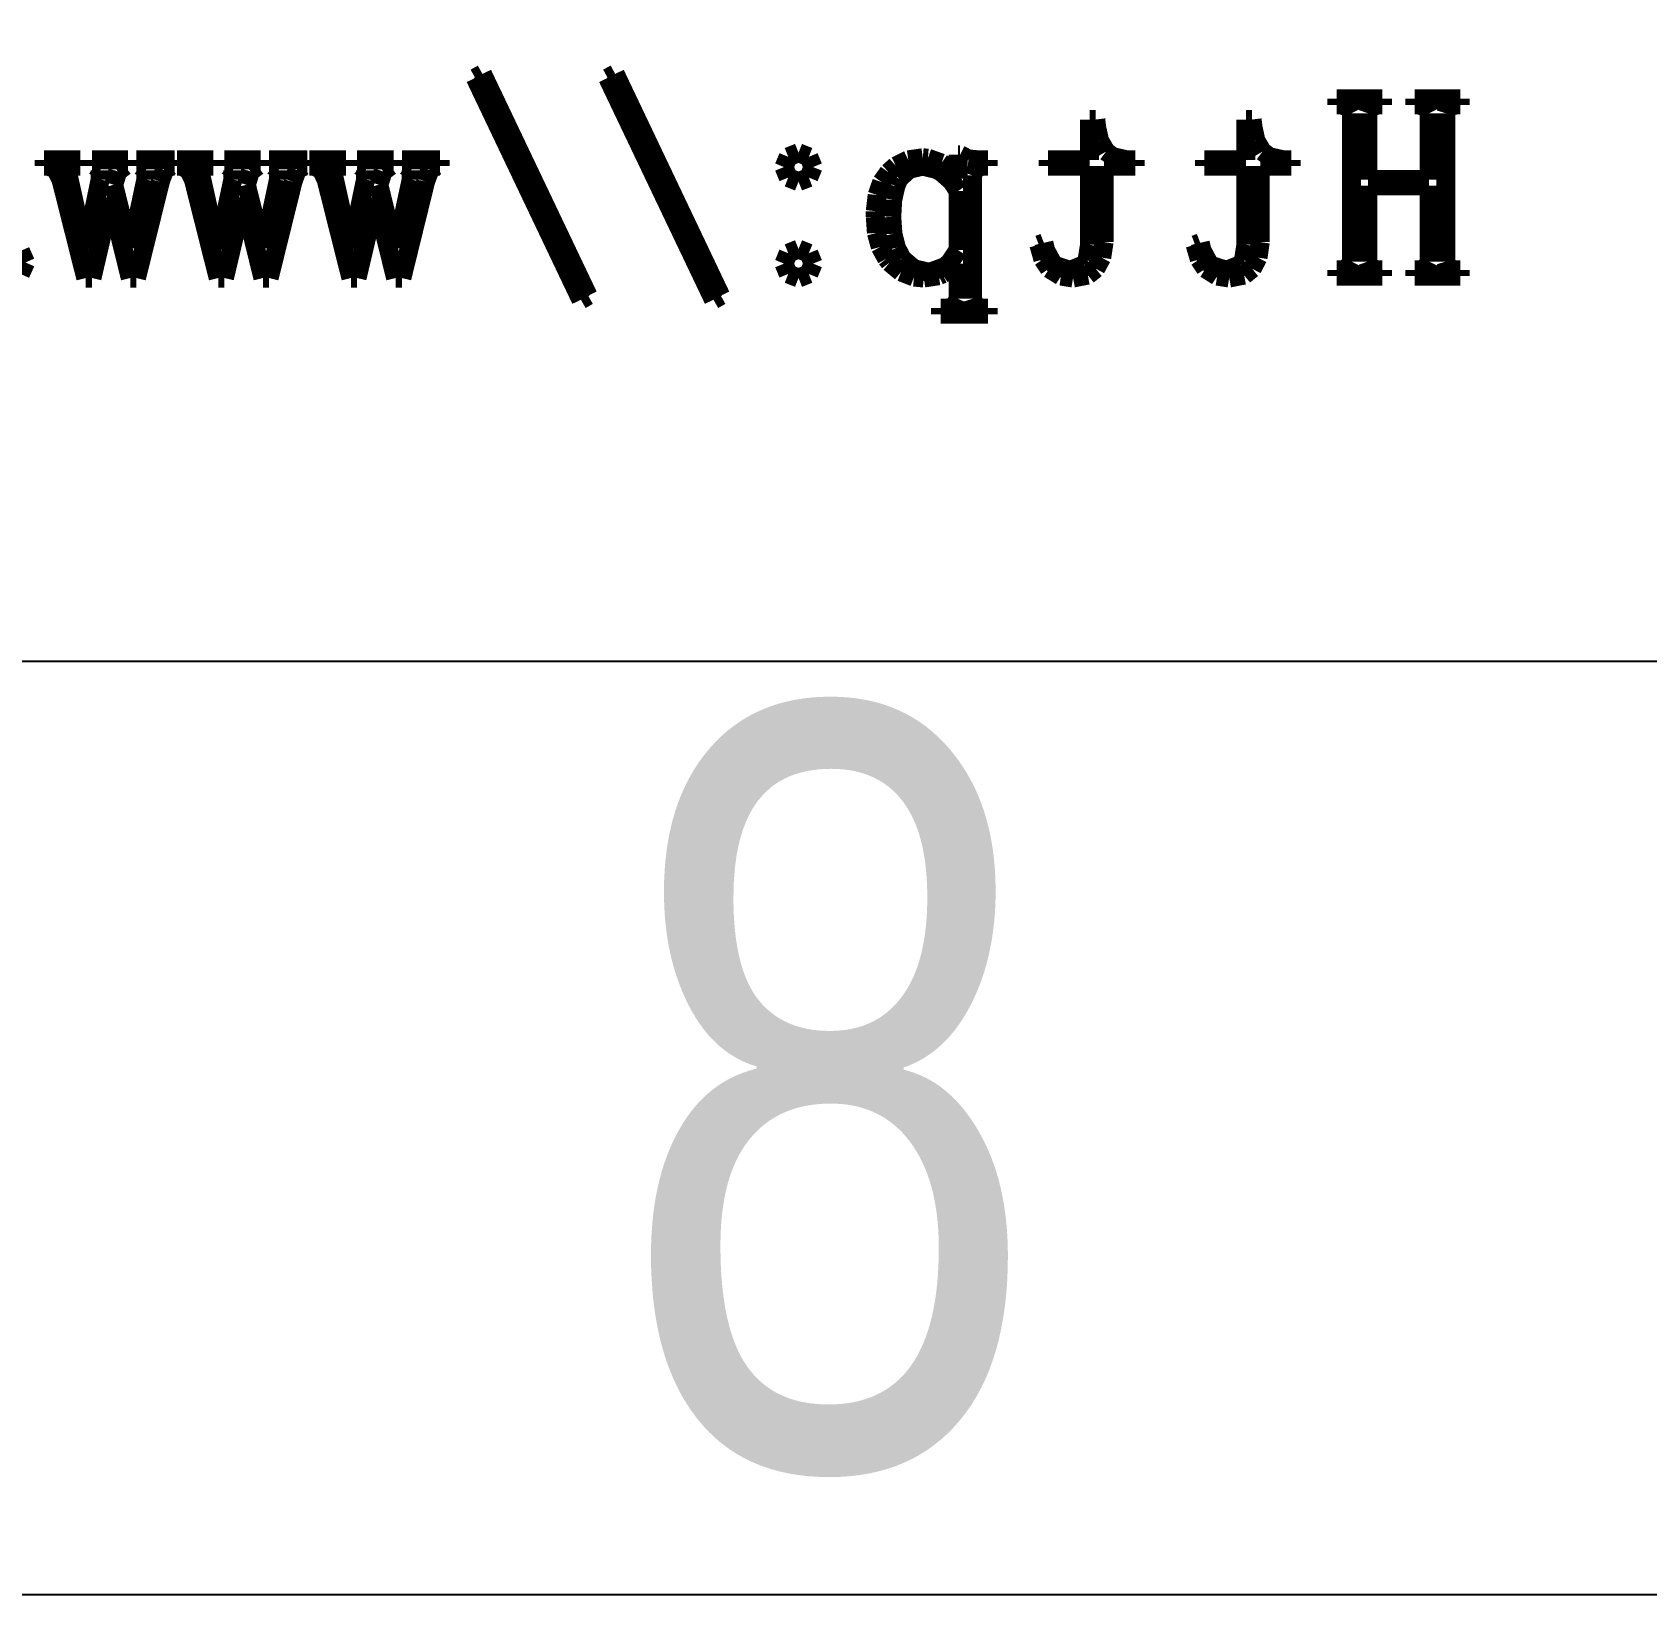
# Model space of a CAD drawing. Extents: x -169 to 241, y -96 to 191.
# Drawn here: x -142.32 to -133.67, y -95.5 to -87.13 of the extents above; entities that cross this region are included whole.
import ezdxf

# ---------------------------------------------------------------- set-up
doc = ezdxf.new("R2010")
doc.units = 0
doc.layers.add('BG_SILKSCREEN_BOTTOM', color=1, linetype='CONTINUOUS')

msp = doc.modelspace()

# ---------------------------------------------------------------- linework, layer by layer
at = {"layer": 'BG_SILKSCREEN_BOTTOM'}
msp.add_lwpolyline([(-168.783, -95.504), (-168.783, 191.495934), (241.216942, 191.495934), (241.216942, -95.504)], close=True, dxfattribs=at)
at = {"layer": 'BG_SILKSCREEN_BOTTOM', "const_width": 0.1016}
for points in [[(-139.943586, -87.376), (-139.904978, -87.354156)], [(-139.37742, -88.56472), (-139.943586, -87.376)], [(-139.904978, -87.354156), (-139.338812, -88.542622)], [(-139.23391, -87.376), (-139.193778, -87.354156)], [(-138.666982, -88.56472), (-139.23391, -87.376)], [(-139.193778, -87.354156), (-138.62812, -88.542622)], [(-135.326882, -87.487252), (-135.326882, -87.520526)], [(-135.08228, -87.487252), (-135.326882, -87.487252)], [(-135.08228, -87.520526), (-135.08228, -87.487252)], [(-134.909306, -87.487252), (-134.909306, -87.520526)], [(-134.66572, -87.487252), (-134.909306, -87.487252)], [(-134.66572, -87.520526), (-134.66572, -87.487252)], [(-135.326882, -87.520526), (-135.304022, -87.520526)], [(-135.304022, -87.520526), (-135.265414, -87.53221)], [(-135.265414, -87.53221), (-135.248904, -87.56523)], [(-135.248904, -87.56523), (-135.248904, -88.359742)], [(-135.160512, -87.56523), (-135.148828, -87.53221)], [(-135.160512, -87.920322), (-135.160512, -87.56523)], [(-135.148828, -87.53221), (-135.104124, -87.520526)], [(-135.104124, -87.520526), (-135.08228, -87.520526)], [(-134.909306, -87.520526), (-134.887716, -87.520526)], [(-134.887716, -87.520526), (-134.849108, -87.53221)], [(-134.849108, -87.53221), (-134.832344, -87.56523)], [(-134.832344, -87.56523), (-134.832344, -87.920322)], [(-134.742682, -87.56523), (-134.732522, -87.53221)], [(-134.742682, -88.359742), (-134.742682, -87.56523)], [(-134.732522, -87.53221), (-134.687818, -87.520526)], [(-134.687818, -87.520526), (-134.66572, -87.520526)], [(-136.652, -87.598758), (-136.652, -87.814912)], [(-136.618726, -87.598758), (-136.652, -87.598758)], [(-136.613392, -87.642446), (-136.618726, -87.598758)], [(-136.597898, -87.712296), (-136.613392, -87.642446)], [(-135.78078, -87.598758), (-135.814308, -87.598758)], [(-135.814308, -87.598758), (-135.814308, -87.814912)], [(-135.775446, -87.642446), (-135.78078, -87.598758)], [(-135.760206, -87.712296), (-135.775446, -87.642446)], [(-136.563608, -87.770462), (-136.597898, -87.712296)], [(-135.725408, -87.770462), (-135.760206, -87.712296)], [(-142.253716, -87.814912), (-142.253716, -87.84844)], [(-142.058898, -87.814912), (-142.253716, -87.814912)], [(-142.253716, -87.84844), (-142.230602, -87.84844)], [(-142.230602, -87.84844), (-142.191994, -87.865204)], [(-142.120112, -87.860124), (-142.086584, -87.84844)], [(-142.086584, -87.84844), (-142.058898, -87.84844)], [(-142.058898, -87.84844), (-142.058898, -87.814912)], [(-141.99743, -87.814912), (-141.99743, -87.84844)], [(-141.803882, -87.814912), (-141.99743, -87.814912)], [(-141.99743, -87.84844), (-141.98092, -87.84844)], [(-141.98092, -87.84844), (-141.953742, -87.870538)], [(-141.859, -87.876634), (-141.820392, -87.84844)], [(-141.820392, -87.84844), (-141.803882, -87.84844)], [(-141.803882, -87.84844), (-141.803882, -87.814912)], [(-141.758924, -87.814912), (-141.758924, -87.84844)], [(-141.553946, -87.814912), (-141.758924, -87.814912)], [(-141.758924, -87.84844), (-141.73708, -87.84844)], [(-141.73708, -87.84844), (-141.708886, -87.870538)], [(-141.609318, -87.870538), (-141.57579, -87.84844)], [(-141.57579, -87.84844), (-141.553946, -87.84844)], [(-141.553946, -87.84844), (-141.553946, -87.814912)], [(-141.542516, -87.814912), (-141.542516, -87.84844)], [(-141.347698, -87.814912), (-141.542516, -87.814912)], [(-141.542516, -87.84844), (-141.520926, -87.84844)], [(-141.520926, -87.84844), (-141.481048, -87.865204)], [(-141.40942, -87.860124), (-141.375892, -87.84844)], [(-141.375892, -87.84844), (-141.347698, -87.84844)], [(-141.347698, -87.84844), (-141.347698, -87.814912)], [(-141.2875, -87.814912), (-141.2875, -87.84844)], [(-141.092682, -87.814912), (-141.2875, -87.814912)], [(-141.2875, -87.84844), (-141.26972, -87.84844)], [(-141.26972, -87.84844), (-141.242796, -87.870538)], [(-141.148308, -87.876634), (-141.109446, -87.84844)], [(-141.109446, -87.84844), (-141.092682, -87.84844)], [(-141.092682, -87.84844), (-141.092682, -87.814912)], [(-141.047978, -87.814912), (-141.047978, -87.84844)], [(-140.843, -87.814912), (-141.047978, -87.814912)], [(-141.047978, -87.84844), (-141.02588, -87.84844)], [(-141.02588, -87.84844), (-140.998194, -87.870538)], [(-140.898118, -87.870538), (-140.864844, -87.84844)], [(-140.864844, -87.84844), (-140.843, -87.84844)], [(-140.843, -87.84844), (-140.843, -87.814912)], [(-140.637006, -87.814912), (-140.831824, -87.814912)], [(-140.831824, -87.814912), (-140.831824, -87.84844)], [(-140.831824, -87.84844), (-140.809726, -87.84844)], [(-140.809726, -87.84844), (-140.770102, -87.865204)], [(-140.69822, -87.860124), (-140.664946, -87.84844)], [(-140.664946, -87.84844), (-140.637006, -87.84844)], [(-140.637006, -87.84844), (-140.637006, -87.814912)], [(-140.381482, -87.814912), (-140.576808, -87.814912)], [(-140.576808, -87.814912), (-140.576808, -87.84844)], [(-140.576808, -87.84844), (-140.55979, -87.84844)], [(-140.55979, -87.84844), (-140.531596, -87.870538)], [(-140.437108, -87.876634), (-140.3985, -87.84844)], [(-140.3985, -87.84844), (-140.381482, -87.84844)], [(-140.381482, -87.84844), (-140.381482, -87.814912)], [(-140.336778, -87.814912), (-140.336778, -87.84844)], [(-140.132308, -87.814912), (-140.336778, -87.814912)], [(-140.336778, -87.84844), (-140.315188, -87.84844)], [(-140.315188, -87.84844), (-140.286994, -87.870538)], [(-140.187426, -87.870538), (-140.153898, -87.84844)], [(-140.153898, -87.84844), (-140.132308, -87.84844)], [(-140.132308, -87.84844), (-140.132308, -87.814912)], [(-138.266424, -87.798656), (-138.289284, -87.85352)], [(-138.289284, -87.85352), (-138.266424, -87.909908)], [(-138.211306, -87.776812), (-138.266424, -87.798656)], [(-138.156188, -87.798656), (-138.211306, -87.776812)], [(-138.133328, -87.85352), (-138.156188, -87.798656)], [(-138.156188, -87.909908), (-138.133328, -87.85352)], [(-137.689844, -87.847424), (-137.728706, -87.881714)], [(-137.623296, -87.814912), (-137.689844, -87.847424)], [(-137.545318, -87.803736), (-137.623296, -87.814912)], [(-137.618216, -87.865204), (-137.545318, -87.84844)], [(-137.51814, -87.806022), (-137.545318, -87.803736)], [(-137.545318, -87.84844), (-137.47242, -87.86622)], [(-137.445242, -87.83193), (-137.51814, -87.806022)], [(-137.411206, -87.855806), (-137.445242, -87.83193)], [(-137.356596, -87.915242), (-137.411206, -87.855806)], [(-137.34542, -87.787226), (-137.356596, -87.787226)], [(-137.356596, -87.787226), (-137.356596, -87.915242)], [(-137.300716, -87.810086), (-137.34542, -87.787226)], [(-137.245344, -87.814912), (-137.300716, -87.810086)], [(-137.267188, -87.865204), (-137.22858, -87.84844)], [(-137.195306, -87.814912), (-137.245344, -87.814912)], [(-137.22858, -87.84844), (-137.195306, -87.84844)], [(-137.195306, -87.84844), (-137.195306, -87.814912)], [(-136.873742, -87.814912), (-136.873742, -87.84844)], [(-136.652, -87.814912), (-136.873742, -87.814912)], [(-136.873742, -87.84844), (-136.652, -87.84844)], [(-136.652, -87.84844), (-136.652, -88.269826)], [(-136.574022, -87.84844), (-136.407398, -87.84844)], [(-136.574022, -88.255602), (-136.574022, -87.84844)], [(-136.526778, -87.79764), (-136.563608, -87.770462)], [(-136.452102, -87.814912), (-136.526778, -87.79764)], [(-136.407398, -87.814912), (-136.452102, -87.814912)], [(-136.407398, -87.84844), (-136.407398, -87.814912)], [(-135.814308, -87.814912), (-136.036812, -87.814912)], [(-136.036812, -87.814912), (-136.036812, -87.84844)], [(-136.036812, -87.84844), (-135.814308, -87.84844)], [(-135.814308, -87.84844), (-135.814308, -88.269826)], [(-135.737092, -88.255602), (-135.737092, -87.84844)], [(-135.737092, -87.84844), (-135.570722, -87.84844)], [(-135.689086, -87.79764), (-135.725408, -87.770462)], [(-135.61441, -87.814912), (-135.689086, -87.79764)], [(-135.570722, -87.814912), (-135.61441, -87.814912)], [(-135.570722, -87.84844), (-135.570722, -87.814912)], [(-142.191994, -87.865204), (-142.1638, -87.920322)], [(-142.1638, -87.920322), (-142.030704, -88.448134)], [(-142.125446, -87.893398), (-142.120112, -87.860124)], [(-142.0368, -88.29294), (-142.125446, -87.893398)], [(-141.953742, -87.920322), (-142.030704, -88.29294)], [(-141.953742, -87.870538), (-141.953742, -87.920322)], [(-141.880844, -87.948516), (-141.859, -87.876634)], [(-141.708886, -87.920322), (-141.787118, -88.286844)], [(-141.758924, -88.448134), (-141.630908, -87.931752)], [(-141.708886, -87.870538), (-141.708886, -87.920322)], [(-141.630908, -87.931752), (-141.609318, -87.870538)], [(-141.481048, -87.865204), (-141.454124, -87.920322)], [(-141.454124, -87.920322), (-141.321028, -88.448134)], [(-141.4145, -87.893398), (-141.40942, -87.860124)], [(-141.326108, -88.29294), (-141.4145, -87.893398)], [(-141.242796, -87.920322), (-141.321028, -88.29294)], [(-141.242796, -87.870538), (-141.242796, -87.920322)], [(-141.169898, -87.948516), (-141.148308, -87.876634)], [(-140.998194, -87.920322), (-141.076426, -88.286844)], [(-141.047978, -88.448134), (-140.920216, -87.931752)], [(-140.998194, -87.870538), (-140.998194, -87.920322)], [(-140.920216, -87.931752), (-140.898118, -87.870538)], [(-140.770102, -87.865204), (-140.742924, -87.920322)], [(-140.742924, -87.920322), (-140.609828, -88.448134)], [(-140.703808, -87.893398), (-140.69822, -87.860124)], [(-140.614908, -88.29294), (-140.703808, -87.893398)], [(-140.531596, -87.920322), (-140.609828, -88.29294)], [(-140.531596, -87.870538), (-140.531596, -87.920322)], [(-140.460222, -87.948516), (-140.437108, -87.876634)], [(-140.286994, -87.920322), (-140.365226, -88.286844)], [(-140.336778, -88.448134), (-140.209778, -87.931752)], [(-140.286994, -87.870538), (-140.286994, -87.920322)], [(-140.209778, -87.931752), (-140.187426, -87.870538)], [(-138.266424, -87.909908), (-138.211306, -87.931752)], [(-138.211306, -87.931752), (-138.156188, -87.909908)], [(-137.76579, -87.934038), (-137.78992, -88.003634)], [(-137.728706, -87.881714), (-137.76579, -87.934038)], [(-137.689844, -87.955628), (-137.67308, -87.915242)], [(-137.67308, -87.915242), (-137.618216, -87.865204)], [(-137.47242, -87.86622), (-137.445242, -87.881714)], [(-137.445242, -87.881714), (-137.39114, -87.928704)], [(-137.39114, -87.928704), (-137.356596, -87.98179)], [(-137.278618, -87.898224), (-137.267188, -87.865204)], [(-137.278618, -88.55964), (-137.278618, -87.898224)], [(-134.832344, -87.920322), (-135.160512, -87.920322)], [(-141.99743, -88.448134), (-141.897608, -88.020398)], [(-141.897608, -88.020398), (-141.792198, -88.448134)], [(-141.797278, -88.286844), (-141.880844, -87.948516)], [(-141.2875, -88.448134), (-141.186408, -88.020398)], [(-141.186408, -88.020398), (-141.081506, -88.448134)], [(-141.086586, -88.286844), (-141.169898, -87.948516)], [(-140.576808, -88.448134), (-140.476478, -88.020398)], [(-140.476478, -88.020398), (-140.370306, -88.448134)], [(-140.37691, -88.286844), (-140.460222, -87.948516)], [(-137.78992, -88.003634), (-137.80008, -88.089994)], [(-137.711688, -88.12022), (-137.706608, -88.029796)], [(-137.706608, -88.029796), (-137.689844, -87.955628)], [(-137.356596, -87.98179), (-137.356596, -88.29802)], [(-135.160512, -87.953596), (-134.832344, -87.953596)], [(-135.160512, -88.359742), (-135.160512, -87.953596)], [(-134.832344, -87.953596), (-134.832344, -88.359742)], [(-137.80008, -88.089994), (-137.80008, -88.12022)], [(-137.80008, -88.12022), (-137.793984, -88.206326)], [(-137.705592, -88.210898), (-137.711688, -88.12022)], [(-141.787118, -88.286844), (-141.797278, -88.286844)], [(-141.076426, -88.286844), (-141.086586, -88.286844)], [(-140.365226, -88.286844), (-140.37691, -88.286844)], [(-137.793984, -88.206326), (-137.77341, -88.28151)], [(-137.77341, -88.28151), (-137.73912, -88.343994)], [(-137.686796, -88.285828), (-137.705592, -88.210898)], [(-137.656824, -88.342724), (-137.686796, -88.285828)], [(-136.896602, -88.259412), (-136.92378, -88.269826)], [(-136.92378, -88.269826), (-136.901682, -88.348312)], [(-136.887204, -88.29929), (-136.896602, -88.259412)], [(-136.652, -88.269826), (-136.665716, -88.354408)], [(-136.586722, -88.338914), (-136.574022, -88.255602)], [(-136.05891, -88.259412), (-136.086596, -88.269826)], [(-136.086596, -88.269826), (-136.063482, -88.348312)], [(-136.049512, -88.29929), (-136.05891, -88.259412)], [(-135.814308, -88.269826), (-135.827516, -88.354408)], [(-135.749284, -88.338914), (-135.737092, -88.255602)], [(-142.380716, -88.303354), (-142.353284, -88.364822)], [(-142.353284, -88.364822), (-142.380716, -88.42629)], [(-142.030704, -88.29294), (-142.0368, -88.29294)], [(-141.321028, -88.29294), (-141.326108, -88.29294)], [(-140.609828, -88.29294), (-140.614908, -88.29294)], [(-138.266424, -88.315038), (-138.289284, -88.370918)], [(-138.289284, -88.370918), (-138.266424, -88.42629)], [(-138.211306, -88.29294), (-138.266424, -88.315038)], [(-138.156188, -88.315038), (-138.211306, -88.29294)], [(-138.133328, -88.370918), (-138.156188, -88.315038)], [(-138.156188, -88.42629), (-138.133328, -88.370918)], [(-137.73912, -88.343994), (-137.723118, -88.364822)], [(-137.723118, -88.364822), (-137.661904, -88.415622)], [(-137.653522, -88.347296), (-137.656824, -88.342724)], [(-137.593324, -88.398096), (-137.653522, -88.347296)], [(-137.401808, -88.365838), (-137.428478, -88.387936)], [(-137.356596, -88.29802), (-137.401808, -88.365838)], [(-137.373614, -88.386412), (-137.356596, -88.370918)], [(-137.356596, -88.370918), (-137.356596, -88.55964)], [(-136.901682, -88.348312), (-136.868408, -88.398096)], [(-136.851898, -88.364822), (-136.887204, -88.29929)], [(-136.83488, -88.381586), (-136.851898, -88.364822)], [(-136.665716, -88.354408), (-136.680194, -88.376252)], [(-136.618726, -88.398096), (-136.586722, -88.338914)], [(-136.063482, -88.348312), (-136.030716, -88.398096)], [(-136.014206, -88.364822), (-136.049512, -88.29929)], [(-135.997188, -88.381586), (-136.014206, -88.364822)], [(-135.827516, -88.354408), (-135.841994, -88.376252)], [(-135.78078, -88.398096), (-135.749284, -88.338914)], [(-135.248904, -88.359742), (-135.265414, -88.393016)], [(-135.148828, -88.393016), (-135.160512, -88.359742)], [(-134.832344, -88.359742), (-134.849108, -88.393016)], [(-134.732522, -88.393016), (-134.742682, -88.359742)], [(-142.030704, -88.448134), (-141.99743, -88.448134)], [(-141.792198, -88.448134), (-141.758924, -88.448134)], [(-141.321028, -88.448134), (-141.2875, -88.448134)], [(-141.081506, -88.448134), (-141.047978, -88.448134)], [(-140.609828, -88.448134), (-140.576808, -88.448134)], [(-140.370306, -88.448134), (-140.336778, -88.448134)], [(-138.266424, -88.42629), (-138.211306, -88.448134)], [(-138.211306, -88.448134), (-138.156188, -88.42629)], [(-137.661904, -88.415622), (-137.592308, -88.4428)], [(-137.52322, -88.41486), (-137.593324, -88.398096)], [(-137.592308, -88.4428), (-137.539984, -88.448134)], [(-137.539984, -88.448134), (-137.45972, -88.435688)], [(-137.499344, -88.413844), (-137.52322, -88.41486)], [(-137.428478, -88.387936), (-137.499344, -88.413844)], [(-137.45972, -88.435688), (-137.439908, -88.42629)], [(-137.439908, -88.42629), (-137.373614, -88.386412)], [(-136.868408, -88.398096), (-136.804908, -88.43772)], [(-136.763506, -88.404446), (-136.83488, -88.381586)], [(-136.804908, -88.43772), (-136.740392, -88.448134)], [(-136.748012, -88.40343), (-136.763506, -88.404446)], [(-136.680194, -88.376252), (-136.748012, -88.40343)], [(-136.740392, -88.448134), (-136.661398, -88.43264)], [(-136.661398, -88.43264), (-136.618726, -88.398096)], [(-136.030716, -88.398096), (-135.967978, -88.43772)], [(-135.925306, -88.404446), (-135.997188, -88.381586)], [(-135.967978, -88.43772), (-135.903716, -88.448134)], [(-135.909812, -88.40343), (-135.925306, -88.404446)], [(-135.841994, -88.376252), (-135.909812, -88.40343)], [(-135.903716, -88.448134), (-135.823706, -88.43264)], [(-135.823706, -88.43264), (-135.78078, -88.398096)], [(-135.326882, -88.404446), (-135.326882, -88.43772)], [(-135.298688, -88.404446), (-135.326882, -88.404446)], [(-135.326882, -88.43772), (-135.08228, -88.43772)], [(-135.265414, -88.393016), (-135.298688, -88.404446)], [(-135.11022, -88.404446), (-135.148828, -88.393016)], [(-135.08228, -88.404446), (-135.11022, -88.404446)], [(-135.08228, -88.43772), (-135.08228, -88.404446)], [(-134.909306, -88.404446), (-134.909306, -88.43772)], [(-134.882382, -88.404446), (-134.909306, -88.404446)], [(-134.909306, -88.43772), (-134.66572, -88.43772)], [(-134.849108, -88.393016), (-134.882382, -88.404446)], [(-134.692898, -88.404446), (-134.732522, -88.393016)], [(-134.66572, -88.404446), (-134.692898, -88.404446)], [(-134.66572, -88.43772), (-134.66572, -88.404446)], [(-139.338812, -88.542622), (-139.37742, -88.56472)], [(-138.62812, -88.542622), (-138.666982, -88.56472)], [(-137.412222, -88.609424), (-137.450322, -88.609424)], [(-137.450322, -88.609424), (-137.450322, -88.642698)], [(-137.373614, -88.597994), (-137.412222, -88.609424)], [(-137.356596, -88.55964), (-137.373614, -88.597994)], [(-137.267188, -88.597994), (-137.278618, -88.55964)], [(-137.22858, -88.609424), (-137.267188, -88.597994)], [(-137.195306, -88.609424), (-137.22858, -88.609424)], [(-137.195306, -88.642698), (-137.195306, -88.609424)], [(-137.450322, -88.642698), (-137.195306, -88.642698)]]:
    msp.add_lwpolyline(points, dxfattribs=at)
at = {"layer": 'BG_SILKSCREEN_BOTTOM'}
msp.add_lwpolyline([(236.216952, -90.503756), (-163.78301, -90.503756)], dxfattribs=at)

# ---------------------------------------------------------------- texts
at = {"layer": 'BG_SILKSCREEN_BOTTOM', "text_generation_flag": 2, "width": 0.75}
msp.add_text('8', height=4.064, dxfattribs=at).set_placement((-136.91235, -94.816168))

doc.saveas('drawing.dxf')
